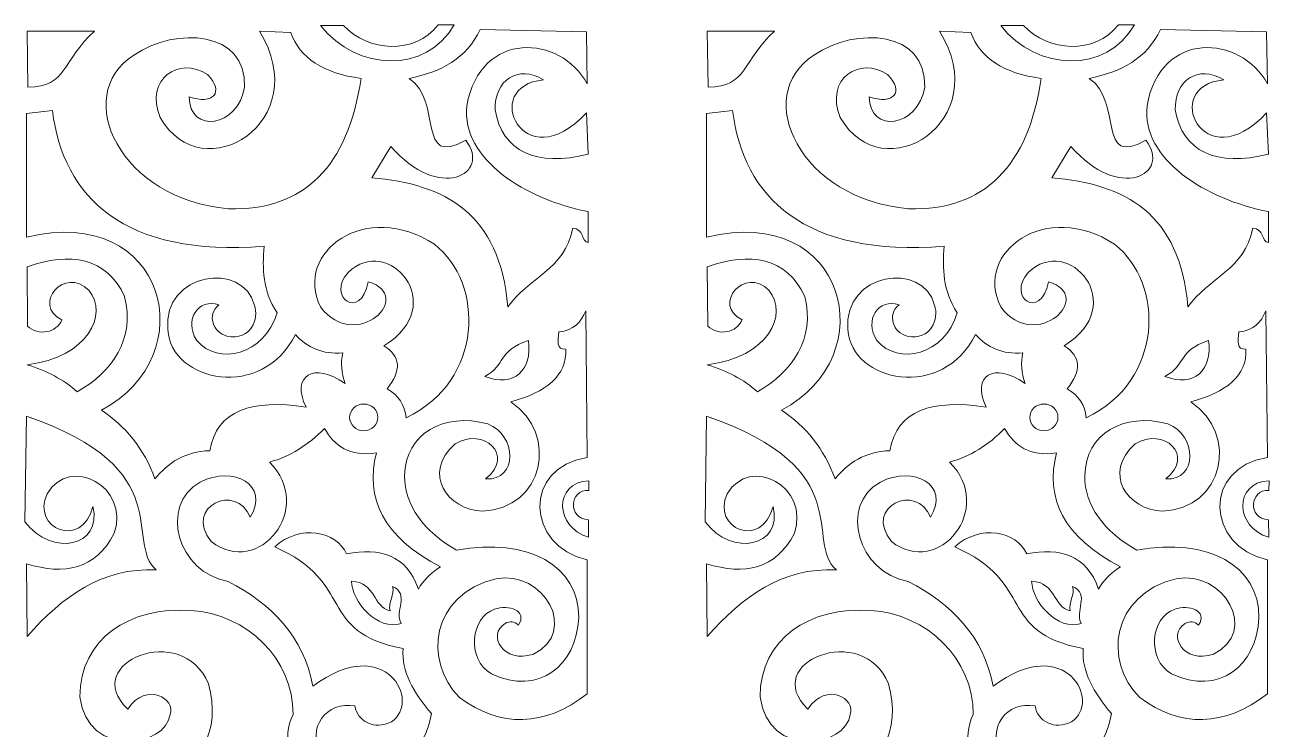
# Model space of a CAD drawing. Header units: centimetres. Extents: x -28 to 27.9, y -37.3 to 36.5.
# Drawn here: x -27.9 to 27.9, y 5 to 36.5 of the extents above; entities that cross this region are included whole.
import ezdxf

# ---------------------------------------------------------------- set-up
doc = ezdxf.new("R2010")
doc.units = ezdxf.units.CM
doc.header["$MEASUREMENT"] = 0
doc.layers.add('layer 1', color=7, linetype='Continuous')

msp = doc.modelspace()

# ---------------------------------------------------------------- linework, layer by layer
at = {"layer": 'layer 1', "color": 142, "lineweight": 9}
msp.add_ellipse((-12.70625, 18.9176), major_axis=(0.63344, 0), ratio=0.94594595, dxfattribs=at)
at = {"layer": 'layer 1', "color": 242, "lineweight": 9}
msp.add_ellipse((17.77377, 18.9176), major_axis=(0.63344, 0), ratio=0.94594595, dxfattribs=at)
at = {"layer": 'layer 1', "color": 142, "lineweight": 9}
for points, knots in [([(-17.38001, 36.22592), (-17.38001, 36.22592), (-15.97617, 36.15744), (-15.97617, 36.15744), (-15.97617, 36.15744), (-15.5653, 35.01611), (-14.51528, 34.33131), (-12.82609, 34.10304), (-12.82609, 34.10304), (-13.39676, 30.18828), (-15.36556, 28.16242), (-18.76673, 28.26512), (-18.76673, 28.26512), (-23.59172, 28.66317), (-25.84584, 33.31125), (-23.01249, 35.14736), (-23.01249, 35.14736), (-21.09429, 36.44219), (-17.95497, 36.23656), (-18.04563, 33.70762), (-18.04563, 33.70762), (-18.33238, 31.92142), (-20.52294, 31.59781), (-20.53009, 33.28128), (-20.53009, 33.28128), (-19.45724, 32.90465), (-18.92651, 33.47533), (-19.70833, 34.27424), (-19.70833, 34.27424), (-20.9809, 35.11313), (-22.52741, 34.08023), (-21.83121, 32.3568), (-21.83121, 32.3568), (-19.92469, 29.01758), (-14.87419, 32.17885), (-17.38001, 36.22592)], [0, 0, 0, 0, 0.1, 0.1, 0.1, 0.1, 0.2, 0.2, 0.2, 0.2, 0.3, 0.3, 0.3, 0.3, 0.4, 0.4, 0.4, 0.4, 0.5, 0.5, 0.5, 0.5, 0.6, 0.6, 0.6, 0.6, 0.7, 0.7, 0.7, 0.7, 0.8, 0.8, 0.8, 0.8, 1, 1, 1, 1]), ([(-13.61361, 36.4656), (-13.61361, 36.4656), (-14.64081, 36.4656), (-14.64081, 36.4656), (-14.64081, 36.4656), (-12.9916, 34.41115), (-9.91823, 34.29606), (-8.64881, 36.49984), (-8.64881, 36.49984), (-8.64881, 36.49984), (-9.36783, 36.49573), (-9.36783, 36.49573), (-9.36783, 36.49573), (-10.43494, 35.1433), (-12.50658, 35.30134), (-13.61361, 36.4656)], [0, 0, 0, 0, 0.2, 0.2, 0.2, 0.2, 0.4, 0.4, 0.4, 0.4, 0.6, 0.6, 0.6, 0.6, 1, 1, 1, 1]), ([(-2.69105, 33.86336), (-2.69105, 33.86336), (-2.72529, 36.19168), (-2.72529, 36.19168), (-2.72529, 36.19168), (-2.72529, 36.19168), (-7.48465, 36.2944), (-7.48465, 36.2944), (-7.48465, 36.2944), (-8.08373, 34.99883), (-9.24792, 34.39396), (-10.66897, 34.10304), (-10.66897, 34.10304), (-9.13958, 33.07584), (-10.37089, 30.07481), (-8.13521, 31.3296), (-8.13521, 31.3296), (-6.95962, 29.81164), (-9.34501, 28.55618), (-11.49073, 31.05568), (-11.49073, 31.05568), (-11.49073, 31.05568), (-12.34673, 29.65184), (-12.34673, 29.65184), (-12.34673, 29.65184), (-9.08178, 29.38033), (-6.59338, 28.06533), (-6.25201, 23.86528), (-6.25201, 23.86528), (-5.33752, 25.17608), (-3.70075, 25.51934), (-3.34161, 27.392), (-3.34161, 27.392), (-2.84227, 27.40484), (-2.9507, 26.74572), (-2.64397, 26.75), (-2.64397, 26.75), (-2.64397, 26.75), (-2.64396, 28.13696), (-2.64396, 28.13696), (-2.64396, 28.13696), (-5.42453, 28.67125), (-8.33922, 30.47004), (-8.08385, 32.8704), (-8.08385, 32.8704), (-7.48465, 36.2944), (-3.8754, 36.06426), (-2.69105, 33.86336)], [0, 0, 0, 0, 0.07692308, 0.07692308, 0.07692308, 0.07692308, 0.15384615, 0.15384615, 0.15384615, 0.15384615, 0.23076923, 0.23076923, 0.23076923, 0.23076923, 0.30769231, 0.30769231, 0.30769231, 0.30769231, 0.38461538, 0.38461538, 0.38461538, 0.38461538, 0.46153846, 0.46153846, 0.46153846, 0.46153846, 0.53846154, 0.53846154, 0.53846154, 0.53846154, 0.61538462, 0.61538462, 0.61538462, 0.61538462, 0.69230769, 0.69230769, 0.69230769, 0.69230769, 0.76923077, 0.76923077, 0.76923077, 0.76923077, 0.84615385, 0.84615385, 0.84615385, 0.84615385, 1, 1, 1, 1]), ([(-24.77585, 36.22592), (-24.77585, 36.22592), (-27.78897, 36.22592), (-27.78897, 36.22592), (-27.78897, 36.22592), (-27.78897, 36.22592), (-27.75473, 33.70928), (-27.75473, 33.70928), (-27.75473, 33.70928), (-25.98705, 33.71351), (-26.21817, 34.92049), (-24.77585, 36.22592)], [0, 0, 0, 0, 0.25, 0.25, 0.25, 0.25, 0.5, 0.5, 0.5, 0.5, 1, 1, 1, 1]), ([(-2.72529, 32.56224), (-2.72529, 32.56224), (-2.64067, 30.71121), (-2.64067, 30.71121), (-2.64067, 30.71121), (-4.9509, 30.11724), (-6.51646, 30.83154), (-6.81795, 32.69713), (-6.81795, 32.69713), (-6.85328, 34.00536), (-5.80006, 34.74648), (-4.64273, 34.03456), (-4.64273, 34.03456), (-7.53029, 33.79486), (-5.55578, 29.50346), (-2.72529, 32.56224)], [0, 0, 0, 0, 0.2, 0.2, 0.2, 0.2, 0.4, 0.4, 0.4, 0.4, 0.6, 0.6, 0.6, 0.6, 1, 1, 1, 1]), ([(-26.65451, 32.66994), (-26.65451, 32.66994), (-27.81884, 32.53296), (-27.81884, 32.53296), (-27.81884, 32.53296), (-27.81884, 32.53296), (-27.81884, 26.98527), (-27.81884, 26.98527), (-27.81884, 26.98527), (-21.53941, 28.53835), (-19.8406, 21.66591), (-24.46283, 19.2459), (-24.46283, 19.2459), (-23.38558, 18.51816), (-22.54945, 17.53077), (-22.06568, 16.16385), (-22.06568, 16.16385), (-21.4795, 16.8903), (-20.71691, 17.38665), (-19.60561, 17.42816), (-19.60561, 17.42816), (-19.29964, 19.26006), (-17.69749, 19.73941), (-15.29137, 19.37984), (-15.29137, 19.37984), (-15.98189, 20.77798), (-14.94328, 21.43426), (-13.54513, 20.44128), (-13.54513, 20.44128), (-13.70652, 20.89783), (-13.74898, 21.35436), (-13.64785, 21.81088), (-13.64785, 21.81088), (-14.56741, 21.7233), (-15.23929, 22.05821), (-15.77073, 22.63264), (-15.77073, 22.63264), (-17.21601, 19.67144), (-21.33329, 20.46918), (-21.48635, 22.85568), (-21.48635, 22.85568), (-21.72033, 25.40942), (-18.09906, 25.9568), (-17.60257, 23.93376), (-17.60257, 23.93376), (-17.395, 23.3656), (-17.75309, 22.31914), (-18.83521, 22.56416), (-18.83521, 22.56416), (-19.44323, 22.71259), (-19.76478, 23.50581), (-19.19473, 23.968), (-19.19473, 23.968), (-20.11922, 24.26476), (-20.78406, 23.29178), (-20.18769, 22.35872), (-20.18769, 22.35872), (-19.24609, 21.23733), (-17.13787, 21.69436), (-16.59003, 23.60896), (-16.59003, 23.60896), (-17.24239, 24.60192), (-17.2531, 25.59488), (-17.17211, 26.58784), (-17.17211, 26.58784), (-23.42198, 26.08557), (-26.1806, 28.76609), (-26.65451, 32.66994)], [0, 0, 0, 0, 0.05555556, 0.05555556, 0.05555556, 0.05555556, 0.11111111, 0.11111111, 0.11111111, 0.11111111, 0.16666667, 0.16666667, 0.16666667, 0.16666667, 0.22222222, 0.22222222, 0.22222222, 0.22222222, 0.27777778, 0.27777778, 0.27777778, 0.27777778, 0.33333333, 0.33333333, 0.33333333, 0.33333333, 0.38888889, 0.38888889, 0.38888889, 0.38888889, 0.44444444, 0.44444444, 0.44444444, 0.44444444, 0.5, 0.5, 0.5, 0.5, 0.55555556, 0.55555556, 0.55555556, 0.55555556, 0.61111111, 0.61111111, 0.61111111, 0.61111111, 0.66666667, 0.66666667, 0.66666667, 0.66666667, 0.72222222, 0.72222222, 0.72222222, 0.72222222, 0.77777778, 0.77777778, 0.77777778, 0.77777778, 0.83333333, 0.83333333, 0.83333333, 0.83333333, 0.88888889, 0.88888889, 0.88888889, 0.88888889, 1, 1, 1, 1]), ([(-11.79889, 22.11904), (-11.04562, 21.66252), (-10.99998, 21.02338), (-11.66193, 20.2016), (-11.66193, 20.2016), (-11.14834, 19.90487), (-10.86302, 19.47116), (-10.80593, 18.90048), (-10.80593, 18.90048), (-7.32483, 20.56398), (-7.29061, 24.92956), (-9.53905, 26.67296), (-9.53905, 26.67296), (-12.57503, 28.68172), (-15.86776, 26.34198), (-14.64081, 23.86528), (-14.64081, 23.86528), (-13.04552, 21.78489), (-10.36634, 24.35884), (-12.50081, 24.9952), (-12.50081, 24.9952), (-12.84748, 23.21327), (-14.39114, 24.30609), (-13.40817, 25.40608), (-13.40817, 25.40608), (-11.61626, 27.16944), (-8.80288, 23.968), (-11.79889, 22.11904)], [0, 0, 0, 0, 0.125, 0.125, 0.125, 0.125, 0.25, 0.25, 0.25, 0.25, 0.375, 0.375, 0.375, 0.375, 0.5, 0.5, 0.5, 0.5, 0.625, 0.625, 0.625, 0.625, 0.75, 0.75, 0.75, 0.75, 1, 1, 1, 1]), ([(-27.77185, 23.00928), (-27.77185, 23.00928), (-27.78897, 25.66288), (-27.78897, 25.66288), (-27.78897, 25.66288), (-25.87863, 26.33777), (-24.22656, 26.10666), (-23.42337, 24.32752), (-23.42337, 24.32752), (-22.93031, 22.4603), (-23.98465, 20.93878), (-25.54625, 20.06464), (-25.54625, 20.06464), (-26.14831, 20.61534), (-26.913, 21.0034), (-27.78897, 21.28016), (-27.78897, 21.28016), (-25.06593, 21.61189), (-24.13624, 23.52716), (-25.02555, 24.61215), (-25.02555, 24.61215), (-26.10703, 25.71508), (-27.60545, 23.97014), (-26.23105, 23.2832), (-26.23105, 23.2832), (-26.45361, 22.72535), (-27.29249, 22.53989), (-27.77185, 23.00928)], [0, 0, 0, 0, 0.125, 0.125, 0.125, 0.125, 0.25, 0.25, 0.25, 0.25, 0.375, 0.375, 0.375, 0.375, 0.5, 0.5, 0.5, 0.5, 0.625, 0.625, 0.625, 0.625, 0.75, 0.75, 0.75, 0.75, 1, 1, 1, 1]), ([(-2.75953, 23.69408), (-2.97576, 23.18007), (-3.28781, 22.81841), (-3.96649, 22.74392), (-3.96649, 22.74392), (-3.99135, 22.3425), (-4.10062, 21.93211), (-3.64977, 21.98208), (-3.64977, 21.98208), (-3.5984, 20.78225), (-4.52287, 20.04324), (-6.11505, 19.61952), (-6.11505, 19.61952), (-3.9301, 18.15434), (-4.65912, 14.8188), (-7.38193, 14.7232), (-7.38193, 14.7232), (-8.95696, 14.75745), (-10.09828, 16.42951), (-8.61457, 17.73632), (-8.61457, 17.73632), (-7.33885, 18.50406), (-5.90639, 17.22584), (-7.24497, 16.16128), (-7.24497, 16.16128), (-5.77111, 16.09331), (-5.85236, 18.1311), (-7.1463, 18.62809), (-7.1463, 18.62809), (-9.11796, 19.16169), (-10.8316, 18.20145), (-10.87441, 16.29824), (-10.87441, 16.29824), (-10.87654, 14.97501), (-10.00484, 13.78661), (-8.54609, 12.97696), (-8.54609, 12.97696), (-5.30743, 13.55214), (-3.05896, 12.27676), (-3.06769, 9.94672), (-3.06769, 9.94672), (-3.18023, 7.7708), (-4.85584, 6.44647), (-6.97961, 7.43008), (-6.97961, 7.43008), (-8.13675, 8.09612), (-7.90373, 9.97431), (-6.84274, 10.32613), (-6.84274, 10.32613), (-6.22207, 10.54157), (-5.34757, 10.27954), (-5.76906, 9.60471), (-5.76906, 9.60471), (-5.9751, 9.78505), (-6.13567, 9.80181), (-6.37185, 9.68992), (-6.37185, 9.68992), (-7.20412, 9.19247), (-6.44247, 7.85275), (-5.10497, 8.32032), (-5.10497, 8.32032), (-3.05218, 9.30163), (-4.62521, 12.10609), (-6.78273, 11.69296), (-6.78273, 11.69296), (-9.70313, 10.96539), (-10.04268, 7.99222), (-8.40913, 6.36864), (-8.40913, 6.36864), (-6.58869, 5.0159), (-4.59706, 5.04436), (-2.69105, 6.53984), (-2.69105, 6.53984), (-2.69105, 6.53984), (-2.69105, 12.53184), (-2.69105, 12.53184), (-2.69105, 12.53184), (-5.45597, 13.171), (-5.59293, 16.66919), (-2.69105, 17.12), (-2.69105, 17.12), (-2.69105, 17.12), (-2.75953, 23.69408), (-2.75953, 23.69408)], [0, 0, 0, 0, 0.04545455, 0.04545455, 0.04545455, 0.04545455, 0.09090909, 0.09090909, 0.09090909, 0.09090909, 0.13636364, 0.13636364, 0.13636364, 0.13636364, 0.18181818, 0.18181818, 0.18181818, 0.18181818, 0.22727273, 0.22727273, 0.22727273, 0.22727273, 0.27272727, 0.27272727, 0.27272727, 0.27272727, 0.31818182, 0.31818182, 0.31818182, 0.31818182, 0.36363636, 0.36363636, 0.36363636, 0.36363636, 0.40909091, 0.40909091, 0.40909091, 0.40909091, 0.45454545, 0.45454545, 0.45454545, 0.45454545, 0.5, 0.5, 0.5, 0.5, 0.54545455, 0.54545455, 0.54545455, 0.54545455, 0.59090909, 0.59090909, 0.59090909, 0.59090909, 0.63636364, 0.63636364, 0.63636364, 0.63636364, 0.68181818, 0.68181818, 0.68181818, 0.68181818, 0.72727273, 0.72727273, 0.72727273, 0.72727273, 0.77272727, 0.77272727, 0.77272727, 0.77272727, 0.81818182, 0.81818182, 0.81818182, 0.81818182, 0.86363636, 0.86363636, 0.86363636, 0.86363636, 0.90909091, 0.90909091, 0.90909091, 0.90909091, 1, 1, 1, 1]), ([(-5.32753, 22.35872), (-5.13921, 21.05191), (-5.96097, 20.24156), (-7.27921, 20.74944), (-7.27921, 20.74944), (-6.32049, 21.26875), (-6.73137, 21.89078), (-5.32753, 22.35872)], [0, 0, 0, 0, 0.33333333, 0.33333333, 0.33333333, 0.33333333, 1, 1, 1, 1]), ([(-27.82321, 18.96896), (-27.82321, 18.96896), (-27.89169, 14.24384), (-27.89169, 14.24384), (-27.89169, 14.24384), (-26.6702, 12.64414), (-24.40453, 13.12838), (-24.84433, 14.92864), (-24.84433, 14.92864), (-25.34084, 12.98265), (-27.61882, 13.93604), (-26.89873, 15.4936), (-26.89873, 15.4936), (-25.85989, 17.25162), (-23.18296, 15.81673), (-23.88561, 13.73024), (-23.88561, 13.73024), (-24.72375, 12.1002), (-26.11761, 11.84484), (-27.82321, 12.36064), (-27.82321, 12.36064), (-27.82321, 12.36064), (-27.78897, 9.10784), (-27.78897, 9.10784), (-27.78897, 9.10784), (-26.20701, 10.91021), (-24.40664, 12.20295), (-22.00241, 12.08672), (-22.00241, 12.08672), (-23.46332, 13.31936), (-20.95239, 16.64064), (-27.82321, 18.96896)], [0, 0, 0, 0, 0.11111111, 0.11111111, 0.11111111, 0.11111111, 0.22222222, 0.22222222, 0.22222222, 0.22222222, 0.33333333, 0.33333333, 0.33333333, 0.33333333, 0.44444444, 0.44444444, 0.44444444, 0.44444444, 0.55555556, 0.55555556, 0.55555556, 0.55555556, 0.66666667, 0.66666667, 0.66666667, 0.66666667, 0.77777778, 0.77777778, 0.77777778, 0.77777778, 1, 1, 1, 1]), ([(-12.13463, 17.32818), (-13.34751, 17.15406), (-14.02668, 17.63919), (-14.46329, 18.42402), (-14.46329, 18.42402), (-15.19386, 17.67066), (-16.01574, 17.16841), (-16.92893, 16.91724), (-16.92893, 16.91724), (-14.8651, 14.85053), (-17.41226, 11.71098), (-19.53713, 13.3536), (-19.53713, 13.3536), (-20.81126, 14.94777), (-18.39053, 16.00138), (-17.79089, 14.44928), (-17.79089, 14.44928), (-16.89752, 15.90758), (-18.5411, 16.76924), (-20.03361, 16.02432), (-20.03361, 16.02432), (-21.90465, 14.98772), (-21.04685, 11.95895), (-18.78385, 11.57312), (-18.78385, 11.57312), (-16.81356, 10.5474), (-15.40115, 9.09506), (-14.98321, 6.88224), (-14.98321, 6.88224), (-11.71686, 9.30701), (-10.09359, 6.17793), (-11.46534, 5.28534), (-11.46534, 5.28534), (-12.23003, 4.88588), (-12.99158, 5.30722), (-13.10001, 5.992), (-13.10001, 5.992), (-14.3475, 6.22326), (-15.34842, 5.02188), (-14.55521, 3.78352), (-14.55521, 3.78352), (-12.93022, 2.05619), (-10.05694, 3.09694), (-9.67601, 5.6496), (-9.67601, 5.6496), (-10.46447, 6.5812), (-11.02238, 7.53706), (-10.94289, 8.56), (-10.94289, 8.56), (-14.86337, 9.34182), (-13.03153, 11.52747), (-16.69521, 13.11392), (-16.69521, 13.11392), (-15.5881, 14.15824), (-13.91605, 13.83296), (-13.47665, 12.80576), (-13.47665, 12.80576), (-11.98425, 13.07988), (-10.79156, 12.78321), (-10.25809, 11.23072), (-10.25809, 11.23072), (-10.04482, 11.60452), (-9.72953, 11.94122), (-9.26513, 12.22368), (-9.26513, 12.22368), (-11.84663, 13.56674), (-12.65759, 15.30034), (-12.13463, 17.32818)], [0, 0, 0, 0, 0.05555556, 0.05555556, 0.05555556, 0.05555556, 0.11111111, 0.11111111, 0.11111111, 0.11111111, 0.16666667, 0.16666667, 0.16666667, 0.16666667, 0.22222222, 0.22222222, 0.22222222, 0.22222222, 0.27777778, 0.27777778, 0.27777778, 0.27777778, 0.33333333, 0.33333333, 0.33333333, 0.33333333, 0.38888889, 0.38888889, 0.38888889, 0.38888889, 0.44444444, 0.44444444, 0.44444444, 0.44444444, 0.5, 0.5, 0.5, 0.5, 0.55555556, 0.55555556, 0.55555556, 0.55555556, 0.61111111, 0.61111111, 0.61111111, 0.61111111, 0.66666667, 0.66666667, 0.66666667, 0.66666667, 0.72222222, 0.72222222, 0.72222222, 0.72222222, 0.77777778, 0.77777778, 0.77777778, 0.77777778, 0.83333333, 0.83333333, 0.83333333, 0.83333333, 0.88888889, 0.88888889, 0.88888889, 0.88888889, 1, 1, 1, 1]), ([(-2.62471, 15.6411), (-2.62471, 15.6411), (-2.6113, 16.0841), (-2.6113, 16.0841), (-2.6113, 16.0841), (-4.24341, 15.9896), (-4.12071, 13.97871), (-2.62842, 13.55034), (-2.62842, 13.55034), (-2.62842, 13.55034), (-2.63426, 14.32917), (-2.63426, 14.32917), (-2.63426, 14.32917), (-3.60264, 14.37778), (-3.46763, 15.71479), (-2.62471, 15.6411)], [0, 0, 0, 0, 0.2, 0.2, 0.2, 0.2, 0.4, 0.4, 0.4, 0.4, 0.6, 0.6, 0.6, 0.6, 1, 1, 1, 1]), ([(-13.25409, 11.58168), (-13.22841, 10.6515), (-12.09849, 9.34467), (-11.02849, 9.68992), (-11.02849, 9.68992), (-11.35377, 10.20923), (-10.60905, 10.98534), (-11.42225, 11.35056), (-11.42225, 11.35056), (-11.29477, 10.99054), (-11.62688, 10.63188), (-11.52497, 10.25488), (-11.52497, 10.25488), (-12.32391, 10.4375), (-12.13844, 11.52747), (-13.25409, 11.58168)], [0, 0, 0, 0, 0.2, 0.2, 0.2, 0.2, 0.4, 0.4, 0.4, 0.4, 0.6, 0.6, 0.6, 0.6, 1, 1, 1, 1]), ([(-27.75035, 1.4385), (-27.75035, 1.4385), (-27.75035, 4.45206), (-27.75035, 4.45206), (-27.75035, 4.45206), (-23.87341, 0.23435), (-18.44199, 2.76417), (-19.66853, 6.98619), (-19.66853, 6.98619), (-20.8209, 9.81019), (-25.46573, 7.92618), (-23.27967, 5.85388), (-23.27967, 5.85388), (-22.44305, 7.12684), (-21.10994, 6.28834), (-21.38609, 5.61536), (-21.38609, 5.61536), (-21.54304, 4.14585), (-25.05834, 3.58658), (-25.42641, 6.40288), (-25.42641, 6.40288), (-25.41306, 9.00958), (-23.21454, 10.45047), (-20.46161, 10.272), (-20.46161, 10.272), (-17.9335, 10.11801), (-15.85628, 8.08642), (-15.87345, 5.61536), (-15.87345, 5.61536), (-16.38705, 4.50827), (-16.07889, 3.5153), (-14.94897, 2.63648), (-14.94897, 2.63648), (-15.67154, 0.60053), (-16.44053, 2.1385), (-17.96209, 1.8832), (-17.96209, 1.8832), (-17.04617, 3.63945), (-19.53428, 4.44694), (-20.03361, 2.72208), (-20.03361, 2.72208), (-19.61328, 2.75435), (-19.2041, 2.66419), (-19.18617, 2.27696), (-19.18617, 2.27696), (-19.18258, 2.04319), (-19.37807, 1.68559), (-19.75969, 1.64352), (-19.75969, 1.64352), (-21.74587, 1.64942), (-23.00712, 1.27285), (-22.62729, -0.45368), (-22.62729, -0.45368), (-23.46908, -0.81887), (-24.13963, -1.2697), (-24.57041, -1.84896), (-24.57041, -1.84896), (-27.70714, -2.29195), (-27.75035, 1.4385), (-25.64897, 1.1984), (-25.64897, 1.1984), (-27.74903, 0), (-25.28947, -2.20848), (-23.97121, -0.13696), (-23.97121, -0.13696), (-23.25468, 1.75896), (-26.10711, 2.75409), (-27.75035, 1.4385)], [0, 0, 0, 0, 0.05555556, 0.05555556, 0.05555556, 0.05555556, 0.11111111, 0.11111111, 0.11111111, 0.11111111, 0.16666667, 0.16666667, 0.16666667, 0.16666667, 0.22222222, 0.22222222, 0.22222222, 0.22222222, 0.27777778, 0.27777778, 0.27777778, 0.27777778, 0.33333333, 0.33333333, 0.33333333, 0.33333333, 0.38888889, 0.38888889, 0.38888889, 0.38888889, 0.44444444, 0.44444444, 0.44444444, 0.44444444, 0.5, 0.5, 0.5, 0.5, 0.55555556, 0.55555556, 0.55555556, 0.55555556, 0.61111111, 0.61111111, 0.61111111, 0.61111111, 0.66666667, 0.66666667, 0.66666667, 0.66666667, 0.72222222, 0.72222222, 0.72222222, 0.72222222, 0.77777778, 0.77777778, 0.77777778, 0.77777778, 0.83333333, 0.83333333, 0.83333333, 0.83333333, 0.88888889, 0.88888889, 0.88888889, 0.88888889, 1, 1, 1, 1])]:
    msp.add_open_spline(points, degree=3, knots=knots, dxfattribs=at)
at = {"layer": 'layer 1', "color": 242, "lineweight": 9}
for points, knots in [([(13.10001, 36.22592), (13.10001, 36.22592), (14.50385, 36.15744), (14.50385, 36.15744), (14.50385, 36.15744), (14.91472, 35.01611), (15.96474, 34.33131), (17.65393, 34.10304), (17.65393, 34.10304), (17.08326, 30.18828), (15.11446, 28.16242), (11.71329, 28.26512), (11.71329, 28.26512), (6.8883, 28.66317), (4.63418, 33.31125), (7.46753, 35.14736), (7.46753, 35.14736), (9.38573, 36.44219), (12.52505, 36.23656), (12.43439, 33.70762), (12.43439, 33.70762), (12.14764, 31.92142), (9.95708, 31.59781), (9.94993, 33.28128), (9.94993, 33.28128), (11.02278, 32.90465), (11.55351, 33.47533), (10.77169, 34.27424), (10.77169, 34.27424), (9.49912, 35.11313), (7.95261, 34.08023), (8.64881, 32.3568), (8.64881, 32.3568), (10.55533, 29.01758), (15.60583, 32.17885), (13.10001, 36.22592)], [0, 0, 0, 0, 0.1, 0.1, 0.1, 0.1, 0.2, 0.2, 0.2, 0.2, 0.3, 0.3, 0.3, 0.3, 0.4, 0.4, 0.4, 0.4, 0.5, 0.5, 0.5, 0.5, 0.6, 0.6, 0.6, 0.6, 0.7, 0.7, 0.7, 0.7, 0.8, 0.8, 0.8, 0.8, 1, 1, 1, 1]), ([(16.86641, 36.4656), (16.86641, 36.4656), (15.83921, 36.4656), (15.83921, 36.4656), (15.83921, 36.4656), (17.48842, 34.41115), (20.56179, 34.29606), (21.83121, 36.49984), (21.83121, 36.49984), (21.83121, 36.49984), (21.11219, 36.49573), (21.11219, 36.49573), (21.11219, 36.49573), (20.04508, 35.1433), (17.97344, 35.30134), (16.86641, 36.4656)], [0, 0, 0, 0, 0.2, 0.2, 0.2, 0.2, 0.4, 0.4, 0.4, 0.4, 0.6, 0.6, 0.6, 0.6, 1, 1, 1, 1]), ([(27.78897, 33.86336), (27.78897, 33.86336), (27.75473, 36.19168), (27.75473, 36.19168), (27.75473, 36.19168), (27.75473, 36.19168), (22.99537, 36.2944), (22.99537, 36.2944), (22.99537, 36.2944), (22.39629, 34.99883), (21.2321, 34.39396), (19.81105, 34.10304), (19.81105, 34.10304), (21.34044, 33.07584), (20.10913, 30.07481), (22.34481, 31.3296), (22.34481, 31.3296), (23.5204, 29.81164), (21.13501, 28.55618), (18.98929, 31.05568), (18.98929, 31.05568), (18.98929, 31.05568), (18.13329, 29.65184), (18.13329, 29.65184), (18.13329, 29.65184), (21.39824, 29.38033), (23.88664, 28.06533), (24.22801, 23.86528), (24.22801, 23.86528), (25.1425, 25.17608), (26.77927, 25.51934), (27.13841, 27.392), (27.13841, 27.392), (27.63775, 27.40484), (27.52932, 26.74572), (27.83605, 26.75), (27.83605, 26.75), (27.83605, 26.75), (27.83606, 28.13696), (27.83606, 28.13696), (27.83606, 28.13696), (25.05549, 28.67125), (22.1408, 30.47004), (22.39617, 32.8704), (22.39617, 32.8704), (22.99537, 36.2944), (26.60462, 36.06426), (27.78897, 33.86336)], [0, 0, 0, 0, 0.07692308, 0.07692308, 0.07692308, 0.07692308, 0.15384615, 0.15384615, 0.15384615, 0.15384615, 0.23076923, 0.23076923, 0.23076923, 0.23076923, 0.30769231, 0.30769231, 0.30769231, 0.30769231, 0.38461538, 0.38461538, 0.38461538, 0.38461538, 0.46153846, 0.46153846, 0.46153846, 0.46153846, 0.53846154, 0.53846154, 0.53846154, 0.53846154, 0.61538462, 0.61538462, 0.61538462, 0.61538462, 0.69230769, 0.69230769, 0.69230769, 0.69230769, 0.76923077, 0.76923077, 0.76923077, 0.76923077, 0.84615385, 0.84615385, 0.84615385, 0.84615385, 1, 1, 1, 1]), ([(5.70417, 36.22592), (5.70417, 36.22592), (2.69105, 36.22592), (2.69105, 36.22592), (2.69105, 36.22592), (2.69105, 36.22592), (2.72529, 33.70928), (2.72529, 33.70928), (2.72529, 33.70928), (4.49297, 33.71351), (4.26185, 34.92049), (5.70417, 36.22592)], [0, 0, 0, 0, 0.25, 0.25, 0.25, 0.25, 0.5, 0.5, 0.5, 0.5, 1, 1, 1, 1]), ([(27.75473, 32.56224), (27.75473, 32.56224), (27.83935, 30.71121), (27.83935, 30.71121), (27.83935, 30.71121), (25.52912, 30.11724), (23.96356, 30.83154), (23.66207, 32.69713), (23.66207, 32.69713), (23.62674, 34.00536), (24.67996, 34.74648), (25.83729, 34.03456), (25.83729, 34.03456), (22.94973, 33.79486), (24.92424, 29.50346), (27.75473, 32.56224)], [0, 0, 0, 0, 0.2, 0.2, 0.2, 0.2, 0.4, 0.4, 0.4, 0.4, 0.6, 0.6, 0.6, 0.6, 1, 1, 1, 1]), ([(3.82551, 32.66994), (3.82551, 32.66994), (2.66118, 32.53296), (2.66118, 32.53296), (2.66118, 32.53296), (2.66118, 32.53296), (2.66118, 26.98527), (2.66118, 26.98527), (2.66118, 26.98527), (8.94061, 28.53835), (10.63942, 21.66591), (6.01719, 19.2459), (6.01719, 19.2459), (7.09444, 18.51816), (7.93057, 17.53077), (8.41434, 16.16385), (8.41434, 16.16385), (9.00052, 16.8903), (9.76311, 17.38665), (10.87441, 17.42816), (10.87441, 17.42816), (11.18038, 19.26006), (12.78253, 19.73941), (15.18865, 19.37984), (15.18865, 19.37984), (14.49813, 20.77798), (15.53674, 21.43426), (16.93489, 20.44128), (16.93489, 20.44128), (16.7735, 20.89783), (16.73104, 21.35436), (16.83217, 21.81088), (16.83217, 21.81088), (15.91261, 21.7233), (15.24073, 22.05821), (14.70929, 22.63264), (14.70929, 22.63264), (13.26401, 19.67144), (9.14673, 20.46918), (8.99367, 22.85568), (8.99367, 22.85568), (8.75969, 25.40942), (12.38096, 25.9568), (12.87745, 23.93376), (12.87745, 23.93376), (13.08502, 23.3656), (12.72693, 22.31914), (11.64481, 22.56416), (11.64481, 22.56416), (11.03679, 22.71259), (10.71524, 23.50581), (11.28529, 23.968), (11.28529, 23.968), (10.3608, 24.26476), (9.69596, 23.29178), (10.29233, 22.35872), (10.29233, 22.35872), (11.23393, 21.23733), (13.34215, 21.69436), (13.88999, 23.60896), (13.88999, 23.60896), (13.23763, 24.60192), (13.22692, 25.59488), (13.30791, 26.58784), (13.30791, 26.58784), (7.05804, 26.08557), (4.29942, 28.76609), (3.82551, 32.66994)], [0, 0, 0, 0, 0.05555556, 0.05555556, 0.05555556, 0.05555556, 0.11111111, 0.11111111, 0.11111111, 0.11111111, 0.16666667, 0.16666667, 0.16666667, 0.16666667, 0.22222222, 0.22222222, 0.22222222, 0.22222222, 0.27777778, 0.27777778, 0.27777778, 0.27777778, 0.33333333, 0.33333333, 0.33333333, 0.33333333, 0.38888889, 0.38888889, 0.38888889, 0.38888889, 0.44444444, 0.44444444, 0.44444444, 0.44444444, 0.5, 0.5, 0.5, 0.5, 0.55555556, 0.55555556, 0.55555556, 0.55555556, 0.61111111, 0.61111111, 0.61111111, 0.61111111, 0.66666667, 0.66666667, 0.66666667, 0.66666667, 0.72222222, 0.72222222, 0.72222222, 0.72222222, 0.77777778, 0.77777778, 0.77777778, 0.77777778, 0.83333333, 0.83333333, 0.83333333, 0.83333333, 0.88888889, 0.88888889, 0.88888889, 0.88888889, 1, 1, 1, 1]), ([(18.68113, 22.11904), (19.4344, 21.66252), (19.48004, 21.02338), (18.81809, 20.2016), (18.81809, 20.2016), (19.33168, 19.90487), (19.617, 19.47116), (19.67409, 18.90048), (19.67409, 18.90048), (23.15519, 20.56398), (23.18941, 24.92956), (20.94097, 26.67296), (20.94097, 26.67296), (17.90499, 28.68172), (14.61226, 26.34198), (15.83921, 23.86528), (15.83921, 23.86528), (17.4345, 21.78489), (20.11368, 24.35884), (17.97921, 24.9952), (17.97921, 24.9952), (17.63254, 23.21327), (16.08888, 24.30609), (17.07185, 25.40608), (17.07185, 25.40608), (18.86376, 27.16944), (21.67714, 23.968), (18.68113, 22.11904)], [0, 0, 0, 0, 0.125, 0.125, 0.125, 0.125, 0.25, 0.25, 0.25, 0.25, 0.375, 0.375, 0.375, 0.375, 0.5, 0.5, 0.5, 0.5, 0.625, 0.625, 0.625, 0.625, 0.75, 0.75, 0.75, 0.75, 1, 1, 1, 1]), ([(2.70817, 23.00928), (2.70817, 23.00928), (2.69105, 25.66288), (2.69105, 25.66288), (2.69105, 25.66288), (4.60139, 26.33777), (6.25346, 26.10666), (7.05665, 24.32752), (7.05665, 24.32752), (7.54971, 22.4603), (6.49537, 20.93878), (4.93377, 20.06464), (4.93377, 20.06464), (4.33171, 20.61534), (3.56702, 21.0034), (2.69105, 21.28016), (2.69105, 21.28016), (5.41409, 21.61189), (6.34378, 23.52716), (5.45447, 24.61215), (5.45447, 24.61215), (4.37299, 25.71508), (2.87457, 23.97014), (4.24897, 23.2832), (4.24897, 23.2832), (4.02641, 22.72535), (3.18753, 22.53989), (2.70817, 23.00928)], [0, 0, 0, 0, 0.125, 0.125, 0.125, 0.125, 0.25, 0.25, 0.25, 0.25, 0.375, 0.375, 0.375, 0.375, 0.5, 0.5, 0.5, 0.5, 0.625, 0.625, 0.625, 0.625, 0.75, 0.75, 0.75, 0.75, 1, 1, 1, 1]), ([(27.72049, 23.69408), (27.50426, 23.18007), (27.19221, 22.81841), (26.51353, 22.74392), (26.51353, 22.74392), (26.48867, 22.3425), (26.3794, 21.93211), (26.83025, 21.98208), (26.83025, 21.98208), (26.88162, 20.78225), (25.95715, 20.04324), (24.36497, 19.61952), (24.36497, 19.61952), (26.54992, 18.15434), (25.8209, 14.8188), (23.09809, 14.7232), (23.09809, 14.7232), (21.52306, 14.75745), (20.38174, 16.42951), (21.86545, 17.73632), (21.86545, 17.73632), (23.14117, 18.50406), (24.57363, 17.22584), (23.23505, 16.16128), (23.23505, 16.16128), (24.70891, 16.09331), (24.62766, 18.1311), (23.33372, 18.62809), (23.33372, 18.62809), (21.36206, 19.16169), (19.64842, 18.20145), (19.60561, 16.29824), (19.60561, 16.29824), (19.60348, 14.97501), (20.47518, 13.78661), (21.93393, 12.97696), (21.93393, 12.97696), (25.17259, 13.55214), (27.42106, 12.27676), (27.41233, 9.94672), (27.41233, 9.94672), (27.29979, 7.7708), (25.62418, 6.44647), (23.50041, 7.43008), (23.50041, 7.43008), (22.34327, 8.09612), (22.57629, 9.97431), (23.63728, 10.32613), (23.63728, 10.32613), (24.25795, 10.54157), (25.13245, 10.27954), (24.71096, 9.60471), (24.71096, 9.60471), (24.50492, 9.78505), (24.34435, 9.80181), (24.10817, 9.68992), (24.10817, 9.68992), (23.2759, 9.19247), (24.03755, 7.85275), (25.37505, 8.32032), (25.37505, 8.32032), (27.42784, 9.30163), (25.85481, 12.10609), (23.69729, 11.69296), (23.69729, 11.69296), (20.77689, 10.96539), (20.43734, 7.99222), (22.07089, 6.36864), (22.07089, 6.36864), (23.89133, 5.0159), (25.88296, 5.04436), (27.78897, 6.53984), (27.78897, 6.53984), (27.78897, 6.53984), (27.78897, 12.53184), (27.78897, 12.53184), (27.78897, 12.53184), (25.02405, 13.171), (24.88709, 16.66919), (27.78897, 17.12), (27.78897, 17.12), (27.78897, 17.12), (27.72049, 23.69408), (27.72049, 23.69408)], [0, 0, 0, 0, 0.04545455, 0.04545455, 0.04545455, 0.04545455, 0.09090909, 0.09090909, 0.09090909, 0.09090909, 0.13636364, 0.13636364, 0.13636364, 0.13636364, 0.18181818, 0.18181818, 0.18181818, 0.18181818, 0.22727273, 0.22727273, 0.22727273, 0.22727273, 0.27272727, 0.27272727, 0.27272727, 0.27272727, 0.31818182, 0.31818182, 0.31818182, 0.31818182, 0.36363636, 0.36363636, 0.36363636, 0.36363636, 0.40909091, 0.40909091, 0.40909091, 0.40909091, 0.45454545, 0.45454545, 0.45454545, 0.45454545, 0.5, 0.5, 0.5, 0.5, 0.54545455, 0.54545455, 0.54545455, 0.54545455, 0.59090909, 0.59090909, 0.59090909, 0.59090909, 0.63636364, 0.63636364, 0.63636364, 0.63636364, 0.68181818, 0.68181818, 0.68181818, 0.68181818, 0.72727273, 0.72727273, 0.72727273, 0.72727273, 0.77272727, 0.77272727, 0.77272727, 0.77272727, 0.81818182, 0.81818182, 0.81818182, 0.81818182, 0.86363636, 0.86363636, 0.86363636, 0.86363636, 0.90909091, 0.90909091, 0.90909091, 0.90909091, 1, 1, 1, 1]), ([(25.15249, 22.35872), (25.34081, 21.05191), (24.51905, 20.24156), (23.20081, 20.74944), (23.20081, 20.74944), (24.15953, 21.26875), (23.74865, 21.89078), (25.15249, 22.35872)], [0, 0, 0, 0, 0.33333333, 0.33333333, 0.33333333, 0.33333333, 1, 1, 1, 1]), ([(2.65681, 18.96896), (2.65681, 18.96896), (2.58833, 14.24384), (2.58833, 14.24384), (2.58833, 14.24384), (3.80982, 12.64414), (6.07549, 13.12838), (5.63569, 14.92864), (5.63569, 14.92864), (5.13918, 12.98265), (2.8612, 13.93604), (3.58129, 15.4936), (3.58129, 15.4936), (4.62013, 17.25162), (7.29706, 15.81673), (6.59441, 13.73024), (6.59441, 13.73024), (5.75627, 12.1002), (4.36241, 11.84484), (2.65681, 12.36064), (2.65681, 12.36064), (2.65681, 12.36064), (2.69105, 9.10784), (2.69105, 9.10784), (2.69105, 9.10784), (4.27301, 10.91021), (6.07338, 12.20295), (8.47761, 12.08672), (8.47761, 12.08672), (7.0167, 13.31936), (9.52763, 16.64064), (2.65681, 18.96896)], [0, 0, 0, 0, 0.11111111, 0.11111111, 0.11111111, 0.11111111, 0.22222222, 0.22222222, 0.22222222, 0.22222222, 0.33333333, 0.33333333, 0.33333333, 0.33333333, 0.44444444, 0.44444444, 0.44444444, 0.44444444, 0.55555556, 0.55555556, 0.55555556, 0.55555556, 0.66666667, 0.66666667, 0.66666667, 0.66666667, 0.77777778, 0.77777778, 0.77777778, 0.77777778, 1, 1, 1, 1]), ([(18.34539, 17.32818), (17.13251, 17.15406), (16.45334, 17.63919), (16.01673, 18.42402), (16.01673, 18.42402), (15.28616, 17.67066), (14.46428, 17.16841), (13.55109, 16.91724), (13.55109, 16.91724), (15.61492, 14.85053), (13.06776, 11.71098), (10.94289, 13.3536), (10.94289, 13.3536), (9.66876, 14.94777), (12.08949, 16.00138), (12.68913, 14.44928), (12.68913, 14.44928), (13.5825, 15.90758), (11.93892, 16.76924), (10.44641, 16.02432), (10.44641, 16.02432), (8.57537, 14.98772), (9.43317, 11.95895), (11.69617, 11.57312), (11.69617, 11.57312), (13.66646, 10.5474), (15.07887, 9.09506), (15.49681, 6.88224), (15.49681, 6.88224), (18.76316, 9.30701), (20.38643, 6.17793), (19.01468, 5.28534), (19.01468, 5.28534), (18.24999, 4.88588), (17.48844, 5.30722), (17.38001, 5.992), (17.38001, 5.992), (16.13252, 6.22326), (15.1316, 5.02188), (15.92481, 3.78352), (15.92481, 3.78352), (17.5498, 2.05619), (20.42308, 3.09694), (20.80401, 5.6496), (20.80401, 5.6496), (20.01555, 6.5812), (19.45764, 7.53706), (19.53713, 8.56), (19.53713, 8.56), (15.61665, 9.34182), (17.44849, 11.52747), (13.78481, 13.11392), (13.78481, 13.11392), (14.89192, 14.15824), (16.56397, 13.83296), (17.00337, 12.80576), (17.00337, 12.80576), (18.49577, 13.07988), (19.68846, 12.78321), (20.22193, 11.23072), (20.22193, 11.23072), (20.4352, 11.60452), (20.75049, 11.94122), (21.21489, 12.22368), (21.21489, 12.22368), (18.63339, 13.56674), (17.82243, 15.30034), (18.34539, 17.32818)], [0, 0, 0, 0, 0.05555556, 0.05555556, 0.05555556, 0.05555556, 0.11111111, 0.11111111, 0.11111111, 0.11111111, 0.16666667, 0.16666667, 0.16666667, 0.16666667, 0.22222222, 0.22222222, 0.22222222, 0.22222222, 0.27777778, 0.27777778, 0.27777778, 0.27777778, 0.33333333, 0.33333333, 0.33333333, 0.33333333, 0.38888889, 0.38888889, 0.38888889, 0.38888889, 0.44444444, 0.44444444, 0.44444444, 0.44444444, 0.5, 0.5, 0.5, 0.5, 0.55555556, 0.55555556, 0.55555556, 0.55555556, 0.61111111, 0.61111111, 0.61111111, 0.61111111, 0.66666667, 0.66666667, 0.66666667, 0.66666667, 0.72222222, 0.72222222, 0.72222222, 0.72222222, 0.77777778, 0.77777778, 0.77777778, 0.77777778, 0.83333333, 0.83333333, 0.83333333, 0.83333333, 0.88888889, 0.88888889, 0.88888889, 0.88888889, 1, 1, 1, 1]), ([(27.85531, 15.6411), (27.85531, 15.6411), (27.86872, 16.0841), (27.86872, 16.0841), (27.86872, 16.0841), (26.23661, 15.9896), (26.35931, 13.97871), (27.8516, 13.55034), (27.8516, 13.55034), (27.8516, 13.55034), (27.84576, 14.32917), (27.84576, 14.32917), (27.84576, 14.32917), (26.87738, 14.37778), (27.01239, 15.71479), (27.85531, 15.6411)], [0, 0, 0, 0, 0.2, 0.2, 0.2, 0.2, 0.4, 0.4, 0.4, 0.4, 0.6, 0.6, 0.6, 0.6, 1, 1, 1, 1]), ([(17.22593, 11.58168), (17.25161, 10.6515), (18.38153, 9.34467), (19.45153, 9.68992), (19.45153, 9.68992), (19.12625, 10.20923), (19.87097, 10.98534), (19.05777, 11.35056), (19.05777, 11.35056), (19.18525, 10.99054), (18.85314, 10.63188), (18.95505, 10.25488), (18.95505, 10.25488), (18.15611, 10.4375), (18.34158, 11.52747), (17.22593, 11.58168)], [0, 0, 0, 0, 0.2, 0.2, 0.2, 0.2, 0.4, 0.4, 0.4, 0.4, 0.6, 0.6, 0.6, 0.6, 1, 1, 1, 1]), ([(2.72967, 1.4385), (2.72967, 1.4385), (2.72967, 4.45206), (2.72967, 4.45206), (2.72967, 4.45206), (6.60661, 0.23435), (12.03803, 2.76417), (10.81149, 6.98619), (10.81149, 6.98619), (9.65912, 9.81019), (5.01429, 7.92618), (7.20035, 5.85388), (7.20035, 5.85388), (8.03697, 7.12684), (9.37008, 6.28834), (9.09393, 5.61536), (9.09393, 5.61536), (8.93698, 4.14585), (5.42168, 3.58658), (5.05361, 6.40288), (5.05361, 6.40288), (5.06696, 9.00958), (7.26548, 10.45047), (10.01841, 10.272), (10.01841, 10.272), (12.54652, 10.11801), (14.62374, 8.08642), (14.60657, 5.61536), (14.60657, 5.61536), (14.09297, 4.50827), (14.40113, 3.5153), (15.53105, 2.63648), (15.53105, 2.63648), (14.80848, 0.60053), (14.03949, 2.1385), (12.51793, 1.8832), (12.51793, 1.8832), (13.43385, 3.63945), (10.94574, 4.44694), (10.44641, 2.72208), (10.44641, 2.72208), (10.86674, 2.75435), (11.27592, 2.66419), (11.29385, 2.27696), (11.29385, 2.27696), (11.29744, 2.04319), (11.10195, 1.68559), (10.72033, 1.64352), (10.72033, 1.64352), (8.73415, 1.64942), (7.4729, 1.27285), (7.85273, -0.45368), (7.85273, -0.45368), (7.01094, -0.81887), (6.34039, -1.2697), (5.90961, -1.84896), (5.90961, -1.84896), (2.77288, -2.29195), (2.72967, 1.4385), (4.83105, 1.1984), (4.83105, 1.1984), (2.73099, 0), (5.19055, -2.20848), (6.50881, -0.13696), (6.50881, -0.13696), (7.22534, 1.75896), (4.37291, 2.75409), (2.72967, 1.4385)], [0, 0, 0, 0, 0.05555556, 0.05555556, 0.05555556, 0.05555556, 0.11111111, 0.11111111, 0.11111111, 0.11111111, 0.16666667, 0.16666667, 0.16666667, 0.16666667, 0.22222222, 0.22222222, 0.22222222, 0.22222222, 0.27777778, 0.27777778, 0.27777778, 0.27777778, 0.33333333, 0.33333333, 0.33333333, 0.33333333, 0.38888889, 0.38888889, 0.38888889, 0.38888889, 0.44444444, 0.44444444, 0.44444444, 0.44444444, 0.5, 0.5, 0.5, 0.5, 0.55555556, 0.55555556, 0.55555556, 0.55555556, 0.61111111, 0.61111111, 0.61111111, 0.61111111, 0.66666667, 0.66666667, 0.66666667, 0.66666667, 0.72222222, 0.72222222, 0.72222222, 0.72222222, 0.77777778, 0.77777778, 0.77777778, 0.77777778, 0.83333333, 0.83333333, 0.83333333, 0.83333333, 0.88888889, 0.88888889, 0.88888889, 0.88888889, 1, 1, 1, 1])]:
    msp.add_open_spline(points, degree=3, knots=knots, dxfattribs=at)

doc.saveas('drawing.dxf')
